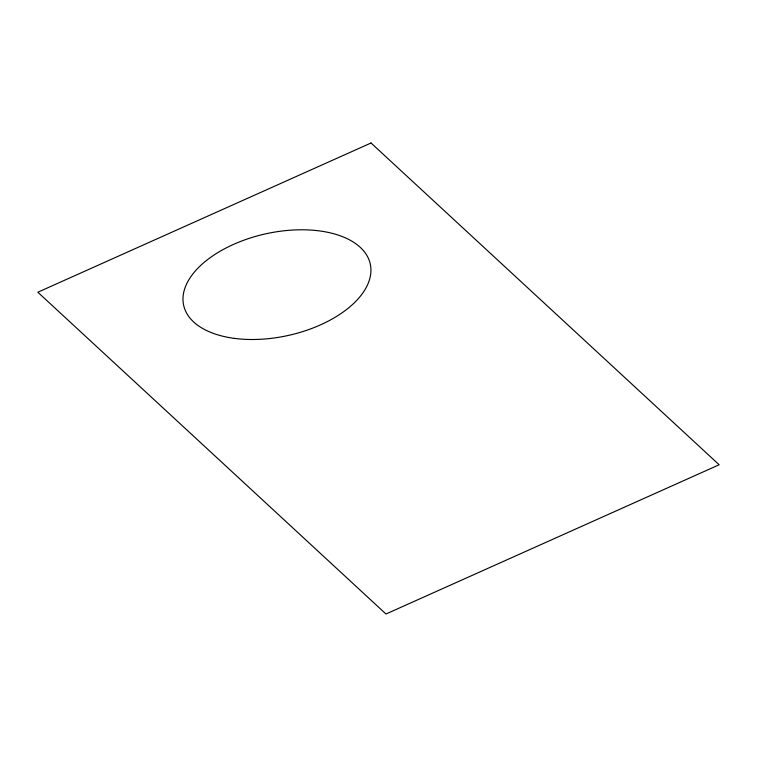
<?xml version="1.0" encoding="UTF-8"?>
<svg xmlns="http://www.w3.org/2000/svg" width="757" height="757" viewBox="0 0 757 757"><rect width="100%" height="100%" fill="white"/><g stroke="black" fill="none" stroke-linecap="round" stroke-linejoin="round"><path stroke-width="1.14" d="M371.025 142.997L37.85 292.23L385.975 614.003L719.15 464.77L371.025 142.997M234.358 338.37A95.562 52.044 -12.5 0 0 370.807 267.42A95.562 52.044 -12.5 0 0 225.728 248.154A95.562 52.044 -12.5 0 0 234.358 338.37"/></g></svg>
